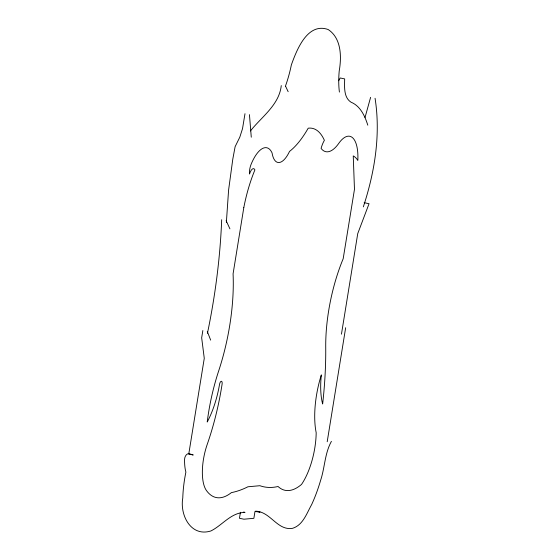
<?xml version="1.0" encoding="UTF-8"?>
<svg xmlns="http://www.w3.org/2000/svg" width="560" height="560" viewBox="0 0 560 560"><rect width="100%" height="100%" fill="white"/><g stroke="black" fill="none" stroke-linecap="round" stroke-linejoin="round"><path stroke-width="0.84" d="M221.683 219.723C220.171 257.901 215.222 295.918 207.445 333.326M281.267 85.575C279.216 104.916 261.639 116.788 250.432 130.935M244.993 113.701L242.522 128.66L239.799 137.179L235.116 146.678L232.799 159.124L228.592 190.057L226.373 222.348M202.846 330.519L201.67 337.799L204.267 358.337L188.762 454.055L193.207 454.993C191.128 454.475 187.95 452.578 186.305 454.846C184.45 456.904 184.429 459.704 184.59 462.315C184.681 465.612 185.017 468.93 185.885 472.122C184.149 480.641 183.05 489.293 182.777 497.987C179.725 514.941 190.764 537.236 210.875 530.971C222.39 525.266 230.965 512.547 245.014 512.365L243.53 512.057M240.429 512.281L239.456 518.266L243.908 519.204L253.869 518.315L254.975 511.483L260.015 512.085L257.789 511.616M341.453 334.173L357.742 233.597L369.047 203.721L364.168 202.685M327.201 441.742L345.667 327.712M365.043 117.446L370.608 97.342M363.328 206.864C374.724 172.123 380.821 134.694 375.06 98.28M285.39 86.324C287.903 79.331 289.877 72.149 291.368 64.869C296.709 50.008 307.412 22.127 328.174 29.526C341.404 38.22 341.691 56.749 339.213 70.987C338.59 78.001 338.506 85.085 339.402 92.085M331.408 441.364C324.716 453.418 324.898 467.432 320.628 480.298C318.213 488.586 315.273 496.727 311.661 504.567C306.754 513.212 303.051 525.14 292.523 528.332C277.158 530.852 270.627 511.609 255.563 511.147M338.653 80.738L340.214 77.973L344.666 78.911C344.547 86.66 343.518 97.433 351.015 102.186C360.402 105.994 364.938 116.116 367.794 125.174M285.712 86.513L288.155 91.679M226.135 220.661L229.922 228.844M207.298 331.457L210.665 340.13M249.445 114.639L251.279 137.2M243.796 207.669L233.079 273.833A119.154 46.844 -78.1 0 1 218.673 370.923A108.423 42.623 -78.1 0 0 207.221 422.009A56.378 22.169 -78.1 0 0 219.527 384.412A3.15 1.239 -78.1 0 1 221.298 381.269A3.15 1.239 -78.1 0 1 222.089 384.188A138.782 54.565 -78.1 0 1 207.207 444.444A36.197 14.231 -78.1 0 0 206.409 490.476A82.495 32.431 -78.1 0 0 231.399 492.611A277.179 108.976 -78.1 0 0 247.926 486.78L259.896 485.709A194.236 76.363 -78.1 0 0 278.054 486.493A83.272 32.739 -78.1 0 0 301.539 484.4A45.633 17.941 -78.1 0 0 316.183 432.719A58.702 23.079 -78.1 0 1 321.335 374.899A51.996 20.44 -78.1 0 0 322.644 403.977A220.549 86.709 -78.1 0 0 325.724 347.333A98.175 38.598 -78.1 0 1 343.182 258.72L354.473 189.336L353.248 155.911A55.986 22.008 -78.1 0 1 357.833 160.342A35.231 13.853 -78.1 0 0 338.772 143.36A41.384 16.268 -78.1 0 1 321.083 148.379A16.835 6.615 -78.1 0 1 324.387 140.35A75.495 29.68 -78.1 0 0 308.203 128.205A96.383 37.891 -78.1 0 1 289.527 151.417A27.16 10.675 -78.1 0 1 272.076 152.971A33.432 13.146 -78.1 0 0 251.09 164.353A9.457 3.717 -78.1 0 0 249.515 174.055A7.644 3.003 -78.1 0 1 254.905 169.904A82.166 32.305 -78.1 0 0 243.796 207.669"/></g></svg>
